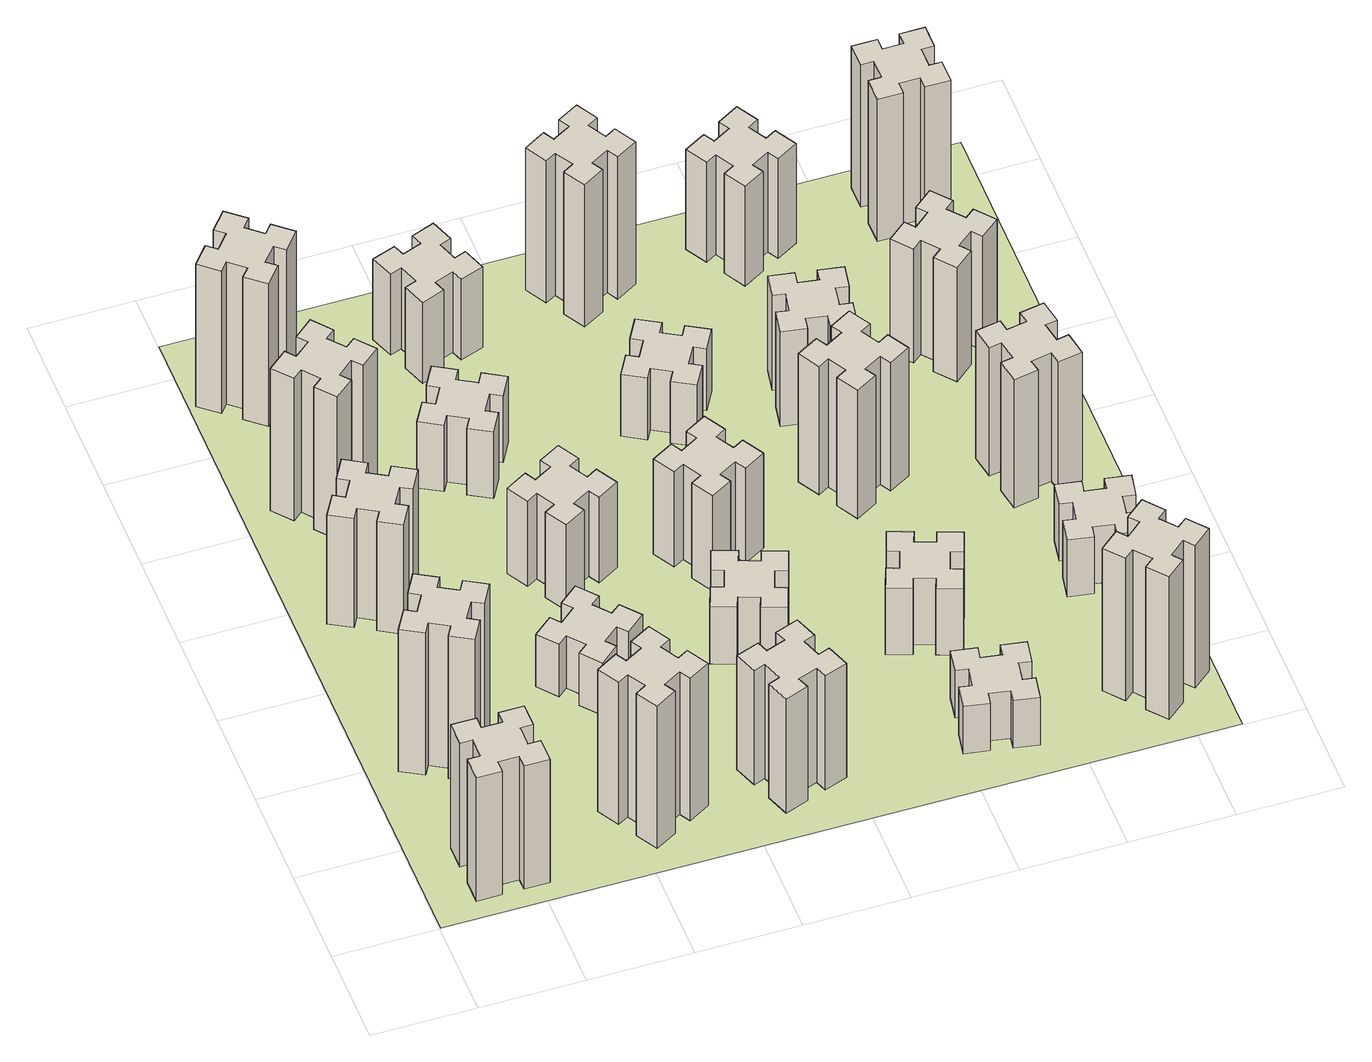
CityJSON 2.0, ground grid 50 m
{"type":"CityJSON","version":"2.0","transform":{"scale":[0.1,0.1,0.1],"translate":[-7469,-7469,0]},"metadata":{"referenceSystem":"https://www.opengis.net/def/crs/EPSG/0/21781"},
"CityObjects":{
"building1":{"type":"Building","attributes":{"class":"1000","function":"1000","usage":"1000","yearOfConstruction":2016,"roofType":"1000","measuredHeight":78,"storeysAboveGround":30,"storeysBelowGround":0},"geometry":[{"type":"Solid","lod":"1","boundaries":[[[[0,1,2,3,4,5,6,7,8,9,10,11,12,13,14,15,16,17,18,19]],[[17,16,20,21]],[[16,15,22,20]],[[15,14,23,22]],[[14,13,24,23]],[[13,12,25,24]],[[12,11,26,25]],[[11,10,27,26]],[[10,9,28,27]],[[9,8,29,28]],[[8,7,30,29]],[[7,6,31,30]],[[6,5,32,31]],[[5,4,33,32]],[[4,3,34,33]],[[3,2,35,34]],[[2,1,36,35]],[[1,0,37,36]],[[0,19,38,37]],[[19,18,39,38]],[[18,17,21,39]],[[24,25,26,27,28,29,30,31,32,33,34,35,36,37,38,39,21,20,22,23]]]]}]},
"building2":{"type":"Building","attributes":{"class":"1000","function":"1000","usage":"1000","yearOfConstruction":2016,"roofType":"1000","measuredHeight":90,"storeysAboveGround":30,"storeysBelowGround":0},"geometry":[{"type":"Solid","lod":"1","boundaries":[[[[40,41,42,43,44,45,46,47,48,49,50,51,52,53,54,55,56,57,58,59]],[[57,56,60,61]],[[56,55,62,60]],[[55,54,63,62]],[[54,53,64,63]],[[53,52,65,64]],[[52,51,66,65]],[[51,50,67,66]],[[50,49,68,67]],[[49,48,69,68]],[[48,47,70,69]],[[47,46,71,70]],[[46,45,72,71]],[[45,44,73,72]],[[44,43,74,73]],[[43,42,75,74]],[[42,41,76,75]],[[41,40,77,76]],[[40,59,78,77]],[[59,58,79,78]],[[58,57,61,79]],[[64,65,66,67,68,69,70,71,72,73,74,75,76,77,78,79,61,60,62,63]]]]}]},
"building3":{"type":"Building","attributes":{"class":"1000","function":"1000","usage":"1000","yearOfConstruction":2016,"roofType":"1000","measuredHeight":69,"storeysAboveGround":30,"storeysBelowGround":0},"geometry":[{"type":"Solid","lod":"1","boundaries":[[[[80,81,82,83,84,85,86,87,88,89,90,91,92,93,94,95,96,97,98,99]],[[97,96,100,101]],[[96,95,102,100]],[[95,94,103,102]],[[94,93,104,103]],[[93,92,105,104]],[[92,91,106,105]],[[91,90,107,106]],[[90,89,108,107]],[[89,88,109,108]],[[88,87,110,109]],[[87,86,111,110]],[[86,85,112,111]],[[85,84,113,112]],[[84,83,114,113]],[[83,82,115,114]],[[82,81,116,115]],[[81,80,117,116]],[[80,99,118,117]],[[99,98,119,118]],[[98,97,101,119]],[[104,105,106,107,108,109,110,111,112,113,114,115,116,117,118,119,101,100,102,103]]]]}]},
"building4":{"type":"Building","attributes":{"class":"1000","function":"1000","usage":"1000","yearOfConstruction":2016,"roofType":"1000","measuredHeight":90,"storeysAboveGround":30,"storeysBelowGround":0},"geometry":[{"type":"Solid","lod":"1","boundaries":[[[[120,121,122,123,124,125,126,127,128,129,130,131,132,133,134,135,136,137,138,139]],[[137,136,140,141]],[[136,135,142,140]],[[135,134,143,142]],[[134,133,144,143]],[[133,132,145,144]],[[132,131,146,145]],[[131,130,147,146]],[[130,129,148,147]],[[129,128,149,148]],[[128,127,150,149]],[[127,126,151,150]],[[126,125,152,151]],[[125,124,153,152]],[[124,123,154,153]],[[123,122,155,154]],[[122,121,156,155]],[[121,120,157,156]],[[120,139,158,157]],[[139,138,159,158]],[[138,137,141,159]],[[144,145,146,147,148,149,150,151,152,153,154,155,156,157,158,159,141,140,142,143]]]]}]},
"building5":{"type":"Building","attributes":{"class":"1000","function":"1000","usage":"1000","yearOfConstruction":2016,"roofType":"1000","measuredHeight":90,"storeysAboveGround":30,"storeysBelowGround":0},"geometry":[{"type":"Solid","lod":"1","boundaries":[[[[160,161,162,163,164,165,166,167,168,169,170,171,172,173,174,175,176,177,178,179]],[[177,176,180,181]],[[176,175,182,180]],[[175,174,183,182]],[[174,173,184,183]],[[173,172,185,184]],[[172,171,186,185]],[[171,170,187,186]],[[170,169,188,187]],[[169,168,189,188]],[[168,167,190,189]],[[167,166,191,190]],[[166,165,192,191]],[[165,164,193,192]],[[164,163,194,193]],[[163,162,195,194]],[[162,161,196,195]],[[161,160,197,196]],[[160,179,198,197]],[[179,178,199,198]],[[178,177,181,199]],[[184,185,186,187,188,189,190,191,192,193,194,195,196,197,198,199,181,180,182,183]]]]}]},
"building6":{"type":"Building","attributes":{"class":"1000","function":"1000","usage":"1000","yearOfConstruction":2016,"roofType":"1000","measuredHeight":90,"storeysAboveGround":30,"storeysBelowGround":0},"geometry":[{"type":"Solid","lod":"1","boundaries":[[[[200,201,202,203,204,205,206,207,208,209,210,211,212,213,214,215,216,217,218,219]],[[217,216,220,221]],[[216,215,222,220]],[[215,214,223,222]],[[214,213,224,223]],[[213,212,225,224]],[[212,211,226,225]],[[211,210,227,226]],[[210,209,228,227]],[[209,208,229,228]],[[208,207,230,229]],[[207,206,231,230]],[[206,205,232,231]],[[205,204,233,232]],[[204,203,234,233]],[[203,202,235,234]],[[202,201,236,235]],[[201,200,237,236]],[[200,219,238,237]],[[219,218,239,238]],[[218,217,221,239]],[[224,225,226,227,228,229,230,231,232,233,234,235,236,237,238,239,221,220,222,223]]]]}]},
"building7":{"type":"Building","attributes":{"class":"1000","function":"1000","usage":"1000","yearOfConstruction":2016,"roofType":"1000","measuredHeight":33,"storeysAboveGround":30,"storeysBelowGround":0},"geometry":[{"type":"Solid","lod":"1","boundaries":[[[[240,241,242,243,244,245,246,247,248,249,250,251,252,253,254,255,256,257,258,259]],[[257,256,260,261]],[[256,255,262,260]],[[255,254,263,262]],[[254,253,264,263]],[[253,252,265,264]],[[252,251,266,265]],[[251,250,267,266]],[[250,249,268,267]],[[249,248,269,268]],[[248,247,270,269]],[[247,246,271,270]],[[246,245,272,271]],[[245,244,273,272]],[[244,243,274,273]],[[243,242,275,274]],[[242,241,276,275]],[[241,240,277,276]],[[240,259,278,277]],[[259,258,279,278]],[[258,257,261,279]],[[264,265,266,267,268,269,270,271,272,273,274,275,276,277,278,279,261,260,262,263]]]]}]},
"building8":{"type":"Building","attributes":{"class":"1000","function":"1000","usage":"1000","yearOfConstruction":2016,"roofType":"1000","measuredHeight":54,"storeysAboveGround":30,"storeysBelowGround":0},"geometry":[{"type":"Solid","lod":"1","boundaries":[[[[280,281,282,283,284,285,286,287,288,289,290,291,292,293,294,295,296,297,298,299]],[[297,296,300,301]],[[296,295,302,300]],[[295,294,303,302]],[[294,293,304,303]],[[293,292,305,304]],[[292,291,306,305]],[[291,290,307,306]],[[290,289,308,307]],[[289,288,309,308]],[[288,287,310,309]],[[287,286,311,310]],[[286,285,312,311]],[[285,284,313,312]],[[284,283,314,313]],[[283,282,315,314]],[[282,281,316,315]],[[281,280,317,316]],[[280,299,318,317]],[[299,298,319,318]],[[298,297,301,319]],[[304,305,306,307,308,309,310,311,312,313,314,315,316,317,318,319,301,300,302,303]]]]}]},
"building9":{"type":"Building","attributes":{"class":"1000","function":"1000","usage":"1000","yearOfConstruction":2016,"roofType":"1000","measuredHeight":42,"storeysAboveGround":30,"storeysBelowGround":0},"geometry":[{"type":"Solid","lod":"1","boundaries":[[[[320,321,322,323,324,325,326,327,328,329,330,331,332,333,334,335,336,337,338,339]],[[337,336,340,341]],[[336,335,342,340]],[[335,334,343,342]],[[334,333,344,343]],[[333,332,345,344]],[[332,331,346,345]],[[331,330,347,346]],[[330,329,348,347]],[[329,328,349,348]],[[328,327,350,349]],[[327,326,351,350]],[[326,325,352,351]],[[325,324,353,352]],[[324,323,354,353]],[[323,322,355,354]],[[322,321,356,355]],[[321,320,357,356]],[[320,339,358,357]],[[339,338,359,358]],[[338,337,341,359]],[[344,345,346,347,348,349,350,351,352,353,354,355,356,357,358,359,341,340,342,343]]]]}]},
"building10":{"type":"Building","attributes":{"class":"1000","function":"1000","usage":"1000","yearOfConstruction":2016,"roofType":"1000","measuredHeight":72,"storeysAboveGround":30,"storeysBelowGround":0},"geometry":[{"type":"Solid","lod":"1","boundaries":[[[[360,361,362,363,364,365,366,367,368,369,370,371,372,373,374,375,376,377,378,379]],[[377,376,380,381]],[[376,375,382,380]],[[375,374,383,382]],[[374,373,384,383]],[[373,372,385,384]],[[372,371,386,385]],[[371,370,387,386]],[[370,369,388,387]],[[369,368,389,388]],[[368,367,390,389]],[[367,366,391,390]],[[366,365,392,391]],[[365,364,393,392]],[[364,363,394,393]],[[363,362,395,394]],[[362,361,396,395]],[[361,360,397,396]],[[360,379,398,397]],[[379,378,399,398]],[[378,377,381,399]],[[384,385,386,387,388,389,390,391,392,393,394,395,396,397,398,399,381,380,382,383]]]]}]},
"building11":{"type":"Building","attributes":{"class":"1000","function":"1000","usage":"1000","yearOfConstruction":2016,"roofType":"1000","measuredHeight":51,"storeysAboveGround":30,"storeysBelowGround":0},"geometry":[{"type":"Solid","lod":"1","boundaries":[[[[400,401,402,403,404,405,406,407,408,409,410,411,412,413,414,415,416,417,418,419]],[[417,416,420,421]],[[416,415,422,420]],[[415,414,423,422]],[[414,413,424,423]],[[413,412,425,424]],[[412,411,426,425]],[[411,410,427,426]],[[410,409,428,427]],[[409,408,429,428]],[[408,407,430,429]],[[407,406,431,430]],[[406,405,432,431]],[[405,404,433,432]],[[404,403,434,433]],[[403,402,435,434]],[[402,401,436,435]],[[401,400,437,436]],[[400,419,438,437]],[[419,418,439,438]],[[418,417,421,439]],[[424,425,426,427,428,429,430,431,432,433,434,435,436,437,438,439,421,420,422,423]]]]}]},
"building12":{"type":"Building","attributes":{"class":"1000","function":"1000","usage":"1000","yearOfConstruction":2016,"roofType":"1000","measuredHeight":36,"storeysAboveGround":30,"storeysBelowGround":0},"geometry":[{"type":"Solid","lod":"1","boundaries":[[[[440,441,442,443,444,445,446,447,448,449,450,451,452,453,454,455,456,457,458,459]],[[457,456,460,461]],[[456,455,462,460]],[[455,454,463,462]],[[454,453,464,463]],[[453,452,465,464]],[[452,451,466,465]],[[451,450,467,466]],[[450,449,468,467]],[[449,448,469,468]],[[448,447,470,469]],[[447,446,471,470]],[[446,445,472,471]],[[445,444,473,472]],[[444,443,474,473]],[[443,442,475,474]],[[442,441,476,475]],[[441,440,477,476]],[[440,459,478,477]],[[459,458,479,478]],[[458,457,461,479]],[[464,465,466,467,468,469,470,471,472,473,474,475,476,477,478,479,461,460,462,463]]]]}]},
"building13":{"type":"Building","attributes":{"class":"1000","function":"1000","usage":"1000","yearOfConstruction":2016,"roofType":"1000","measuredHeight":60,"storeysAboveGround":30,"storeysBelowGround":0},"geometry":[{"type":"Solid","lod":"1","boundaries":[[[[480,481,482,483,484,485,486,487,488,489,490,491,492,493,494,495,496,497,498,499]],[[497,496,500,501]],[[496,495,502,500]],[[495,494,503,502]],[[494,493,504,503]],[[493,492,505,504]],[[492,491,506,505]],[[491,490,507,506]],[[490,489,508,507]],[[489,488,509,508]],[[488,487,510,509]],[[487,486,511,510]],[[486,485,512,511]],[[485,484,513,512]],[[484,483,514,513]],[[483,482,515,514]],[[482,481,516,515]],[[481,480,517,516]],[[480,499,518,517]],[[499,498,519,518]],[[498,497,501,519]],[[504,505,506,507,508,509,510,511,512,513,514,515,516,517,518,519,501,500,502,503]]]]}]},
"building14":{"type":"Building","attributes":{"class":"1000","function":"1000","usage":"1000","yearOfConstruction":2016,"roofType":"1000","measuredHeight":39,"storeysAboveGround":30,"storeysBelowGround":0},"geometry":[{"type":"Solid","lod":"1","boundaries":[[[[520,521,522,523,524,525,526,527,528,529,530,531,532,533,534,535,536,537,538,539]],[[537,536,540,541]],[[536,535,542,540]],[[535,534,543,542]],[[534,533,544,543]],[[533,532,545,544]],[[532,531,546,545]],[[531,530,547,546]],[[530,529,548,547]],[[529,528,549,548]],[[528,527,550,549]],[[527,526,551,550]],[[526,525,552,551]],[[525,524,553,552]],[[524,523,554,553]],[[523,522,555,554]],[[522,521,556,555]],[[521,520,557,556]],[[520,539,558,557]],[[539,538,559,558]],[[538,537,541,559]],[[544,545,546,547,548,549,550,551,552,553,554,555,556,557,558,559,541,540,542,543]]]]}]},
"building15":{"type":"Building","attributes":{"class":"1000","function":"1000","usage":"1000","yearOfConstruction":2016,"roofType":"1000","measuredHeight":30,"storeysAboveGround":30,"storeysBelowGround":0},"geometry":[{"type":"Solid","lod":"1","boundaries":[[[[560,561,562,563,564,565,566,567,568,569,570,571,572,573,574,575,576,577,578,579]],[[577,576,580,581]],[[576,575,582,580]],[[575,574,583,582]],[[574,573,584,583]],[[573,572,585,584]],[[572,571,586,585]],[[571,570,587,586]],[[570,569,588,587]],[[569,568,589,588]],[[568,567,590,589]],[[567,566,591,590]],[[566,565,592,591]],[[565,564,593,592]],[[564,563,594,593]],[[563,562,595,594]],[[562,561,596,595]],[[561,560,597,596]],[[560,579,598,597]],[[579,578,599,598]],[[578,577,581,599]],[[584,585,586,587,588,589,590,591,592,593,594,595,596,597,598,599,581,580,582,583]]]]}]},
"building16":{"type":"Building","attributes":{"class":"1000","function":"1000","usage":"1000","yearOfConstruction":2016,"roofType":"1000","measuredHeight":90,"storeysAboveGround":30,"storeysBelowGround":0},"geometry":[{"type":"Solid","lod":"1","boundaries":[[[[600,601,602,603,604,605,606,607,608,609,610,611,612,613,614,615,616,617,618,619]],[[617,616,620,621]],[[616,615,622,620]],[[615,614,623,622]],[[614,613,624,623]],[[613,612,625,624]],[[612,611,626,625]],[[611,610,627,626]],[[610,609,628,627]],[[609,608,629,628]],[[608,607,630,629]],[[607,606,631,630]],[[606,605,632,631]],[[605,604,633,632]],[[604,603,634,633]],[[603,602,635,634]],[[602,601,636,635]],[[601,600,637,636]],[[600,619,638,637]],[[619,618,639,638]],[[618,617,621,639]],[[624,625,626,627,628,629,630,631,632,633,634,635,636,637,638,639,621,620,622,623]]]]}]},
"building17":{"type":"Building","attributes":{"class":"1000","function":"1000","usage":"1000","yearOfConstruction":2016,"roofType":"1000","measuredHeight":42,"storeysAboveGround":30,"storeysBelowGround":0},"geometry":[{"type":"Solid","lod":"1","boundaries":[[[[640,641,642,643,644,645,646,647,648,649,650,651,652,653,654,655,656,657,658,659]],[[657,656,660,661]],[[656,655,662,660]],[[655,654,663,662]],[[654,653,664,663]],[[653,652,665,664]],[[652,651,666,665]],[[651,650,667,666]],[[650,649,668,667]],[[649,648,669,668]],[[648,647,670,669]],[[647,646,671,670]],[[646,645,672,671]],[[645,644,673,672]],[[644,643,674,673]],[[643,642,675,674]],[[642,641,676,675]],[[641,640,677,676]],[[640,659,678,677]],[[659,658,679,678]],[[658,657,661,679]],[[664,665,666,667,668,669,670,671,672,673,674,675,676,677,678,679,661,660,662,663]]]]}]},
"building18":{"type":"Building","attributes":{"class":"1000","function":"1000","usage":"1000","yearOfConstruction":2016,"roofType":"1000","measuredHeight":81,"storeysAboveGround":30,"storeysBelowGround":0},"geometry":[{"type":"Solid","lod":"1","boundaries":[[[[680,681,682,683,684,685,686,687,688,689,690,691,692,693,694,695,696,697,698,699]],[[697,696,700,701]],[[696,695,702,700]],[[695,694,703,702]],[[694,693,704,703]],[[693,692,705,704]],[[692,691,706,705]],[[691,690,707,706]],[[690,689,708,707]],[[689,688,709,708]],[[688,687,710,709]],[[687,686,711,710]],[[686,685,712,711]],[[685,684,713,712]],[[684,683,714,713]],[[683,682,715,714]],[[682,681,716,715]],[[681,680,717,716]],[[680,699,718,717]],[[699,698,719,718]],[[698,697,701,719]],[[704,705,706,707,708,709,710,711,712,713,714,715,716,717,718,719,701,700,702,703]]]]}]},
"building19":{"type":"Building","attributes":{"class":"1000","function":"1000","usage":"1000","yearOfConstruction":2016,"roofType":"1000","measuredHeight":60,"storeysAboveGround":30,"storeysBelowGround":0},"geometry":[{"type":"Solid","lod":"1","boundaries":[[[[720,721,722,723,724,725,726,727,728,729,730,731,732,733,734,735,736,737,738,739]],[[737,736,740,741]],[[736,735,742,740]],[[735,734,743,742]],[[734,733,744,743]],[[733,732,745,744]],[[732,731,746,745]],[[731,730,747,746]],[[730,729,748,747]],[[729,728,749,748]],[[728,727,750,749]],[[727,726,751,750]],[[726,725,752,751]],[[725,724,753,752]],[[724,723,754,753]],[[723,722,755,754]],[[722,721,756,755]],[[721,720,757,756]],[[720,739,758,757]],[[739,738,759,758]],[[738,737,741,759]],[[744,745,746,747,748,749,750,751,752,753,754,755,756,757,758,759,741,740,742,743]]]]}]},
"building20":{"type":"Building","attributes":{"class":"1000","function":"1000","usage":"1000","yearOfConstruction":2016,"roofType":"1000","measuredHeight":90,"storeysAboveGround":30,"storeysBelowGround":0},"geometry":[{"type":"Solid","lod":"1","boundaries":[[[[760,761,762,763,764,765,766,767,768,769,770,771,772,773,774,775,776,777,778,779]],[[777,776,780,781]],[[776,775,782,780]],[[775,774,783,782]],[[774,773,784,783]],[[773,772,785,784]],[[772,771,786,785]],[[771,770,787,786]],[[770,769,788,787]],[[769,768,789,788]],[[768,767,790,789]],[[767,766,791,790]],[[766,765,792,791]],[[765,764,793,792]],[[764,763,794,793]],[[763,762,795,794]],[[762,761,796,795]],[[761,760,797,796]],[[760,779,798,797]],[[779,778,799,798]],[[778,777,781,799]],[[784,785,786,787,788,789,790,791,792,793,794,795,796,797,798,799,781,780,782,783]]]]}]},
"building21":{"type":"Building","attributes":{"class":"1000","function":"1000","usage":"1000","yearOfConstruction":2016,"roofType":"1000","measuredHeight":63,"storeysAboveGround":30,"storeysBelowGround":0},"geometry":[{"type":"Solid","lod":"1","boundaries":[[[[800,801,802,803,804,805,806,807,808,809,810,811,812,813,814,815,816,817,818,819]],[[817,816,820,821]],[[816,815,822,820]],[[815,814,823,822]],[[814,813,824,823]],[[813,812,825,824]],[[812,811,826,825]],[[811,810,827,826]],[[810,809,828,827]],[[809,808,829,828]],[[808,807,830,829]],[[807,806,831,830]],[[806,805,832,831]],[[805,804,833,832]],[[804,803,834,833]],[[803,802,835,834]],[[802,801,836,835]],[[801,800,837,836]],[[800,819,838,837]],[[819,818,839,838]],[[818,817,821,839]],[[824,825,826,827,828,829,830,831,832,833,834,835,836,837,838,839,821,820,822,823]]]]}]},
"building22":{"type":"Building","attributes":{"class":"1000","function":"1000","usage":"1000","yearOfConstruction":2016,"roofType":"1000","measuredHeight":36,"storeysAboveGround":30,"storeysBelowGround":0},"geometry":[{"type":"Solid","lod":"1","boundaries":[[[[840,841,842,843,844,845,846,847,848,849,850,851,852,853,854,855,856,857,858,859]],[[857,856,860,861]],[[856,855,862,860]],[[855,854,863,862]],[[854,853,864,863]],[[853,852,865,864]],[[852,851,866,865]],[[851,850,867,866]],[[850,849,868,867]],[[849,848,869,868]],[[848,847,870,869]],[[847,846,871,870]],[[846,845,872,871]],[[845,844,873,872]],[[844,843,874,873]],[[843,842,875,874]],[[842,841,876,875]],[[841,840,877,876]],[[840,859,878,877]],[[859,858,879,878]],[[858,857,861,879]],[[864,865,866,867,868,869,870,871,872,873,874,875,876,877,878,879,861,860,862,863]]]]}]},
"building23":{"type":"Building","attributes":{"class":"1000","function":"1000","usage":"1000","yearOfConstruction":2016,"roofType":"1000","measuredHeight":81,"storeysAboveGround":30,"storeysBelowGround":0},"geometry":[{"type":"Solid","lod":"1","boundaries":[[[[880,881,882,883,884,885,886,887,888,889,890,891,892,893,894,895,896,897,898,899]],[[897,896,900,901]],[[896,895,902,900]],[[895,894,903,902]],[[894,893,904,903]],[[893,892,905,904]],[[892,891,906,905]],[[891,890,907,906]],[[890,889,908,907]],[[889,888,909,908]],[[888,887,910,909]],[[887,886,911,910]],[[886,885,912,911]],[[885,884,913,912]],[[884,883,914,913]],[[883,882,915,914]],[[882,881,916,915]],[[881,880,917,916]],[[880,899,918,917]],[[899,898,919,918]],[[898,897,901,919]],[[904,905,906,907,908,909,910,911,912,913,914,915,916,917,918,919,901,900,902,903]]]]}]},
"building24":{"type":"Building","attributes":{"class":"1000","function":"1000","usage":"1000","yearOfConstruction":2016,"roofType":"1000","measuredHeight":72,"storeysAboveGround":30,"storeysBelowGround":0},"geometry":[{"type":"Solid","lod":"1","boundaries":[[[[920,921,922,923,924,925,926,927,928,929,930,931,932,933,934,935,936,937,938,939]],[[937,936,940,941]],[[936,935,942,940]],[[935,934,943,942]],[[934,933,944,943]],[[933,932,945,944]],[[932,931,946,945]],[[931,930,947,946]],[[930,929,948,947]],[[929,928,949,948]],[[928,927,950,949]],[[927,926,951,950]],[[926,925,952,951]],[[925,924,953,952]],[[924,923,954,953]],[[923,922,955,954]],[[922,921,956,955]],[[921,920,957,956]],[[920,939,958,957]],[[939,938,959,958]],[[938,937,941,959]],[[944,945,946,947,948,949,950,951,952,953,954,955,956,957,958,959,941,940,942,943]]]]}]},
"building25":{"type":"Building","attributes":{"class":"1000","function":"1000","usage":"1000","yearOfConstruction":2016,"roofType":"1000","measuredHeight":90,"storeysAboveGround":30,"storeysBelowGround":0},"geometry":[{"type":"Solid","lod":"1","boundaries":[[[[960,961,962,963,964,965,966,967,968,969,970,971,972,973,974,975,976,977,978,979]],[[977,976,980,981]],[[976,975,982,980]],[[975,974,983,982]],[[974,973,984,983]],[[973,972,985,984]],[[972,971,986,985]],[[971,970,987,986]],[[970,969,988,987]],[[969,968,989,988]],[[968,967,990,989]],[[967,966,991,990]],[[966,965,992,991]],[[965,964,993,992]],[[964,963,994,993]],[[963,962,995,994]],[[962,961,996,995]],[[961,960,997,996]],[[960,979,998,997]],[[979,978,999,998]],[[978,977,981,999]],[[984,985,986,987,988,989,990,991,992,993,994,995,996,997,998,999,981,980,982,983]]]]}]},
"landuse1":{"type":"LandUse","attributes":{"name":"plot1","function":"1010"},"geometry":[{"type":"MultiSurface","lod":"1","boundaries":[[[1000,1001,1002,1003]]]}]}
},
"vertices":[
[265,325,0],[265,225,0],[205,225,0],[205,105,0],[325,105,0],[325,165,0],[425,165,0],[425,105,0],[545,105,0],[545,225,0],[485,225,0],[485,325,0],[545,325,0],[545,445,0],[425,445,0],[425,385,0],[325,385,0],[325,445,0],[205,445,0],[205,325,0],[325,385,780],[325,445,780],[425,385,780],[425,445,780],[545,445,780],[545,325,780],[485,325,780],[485,225,780],[545,225,780],[545,105,780],[425,105,780],[425,165,780],[325,165,780],[325,105,780],[205,105,780],[205,225,780],[265,225,780],[265,325,780],[205,325,780],[205,445,780],
[277,945,0],[364,895,0],[334,843,0],[438,783,0],[498,887,0],[446,917,0],[496,1004,0],[548,974,0],[608,1078,0],[504,1138,0],[474,1086,0],[387,1136,0],[417,1188,0],[313,1248,0],[253,1144,0],[305,1114,0],[255,1027,0],[203,1057,0],[143,953,0],[247,893,0],[255,1027,900],[203,1057,900],[305,1114,900],[253,1144,900],[313,1248,900],[417,1188,900],[387,1136,900],[474,1086,900],[504,1138,900],[608,1078,900],[548,974,900],[496,1004,900],[446,917,900],[498,887,900],[438,783,900],[334,843,900],[364,895,900],[277,945,900],[247,893,900],[143,953,900],
[474,2026,0],[387,2076,0],[417,2128,0],[313,2188,0],[253,2084,0],[305,2054,0],[255,1967,0],[203,1997,0],[143,1893,0],[247,1833,0],[277,1885,0],[364,1835,0],[334,1783,0],[438,1723,0],[498,1827,0],[446,1857,0],[496,1944,0],[548,1914,0],[608,2018,0],[504,2078,0],[496,1944,690],[548,1914,690],[446,1857,690],[498,1827,690],[438,1723,690],[334,1783,690],[364,1835,690],[277,1885,690],[247,1833,690],[143,1893,690],[203,1997,690],[255,1967,690],[305,2054,690],[253,2084,690],[313,2188,690],[417,2128,690],[387,2076,690],[474,2026,690],[504,2078,690],[608,2018,690],
[492,2628,0],[427,2704,0],[473,2743,0],[396,2835,0],[304,2758,0],[343,2712,0],[266,2647,0],[228,2693,0],[136,2616,0],[213,2524,0],[259,2563,0],[323,2486,0],[277,2448,0],[354,2356,0],[446,2433,0],[408,2479,0],[484,2543,0],[523,2497,0],[615,2574,0],[538,2666,0],[484,2543,900],[523,2497,900],[408,2479,900],[446,2433,900],[354,2356,900],[277,2448,900],[323,2486,900],[259,2563,900],[213,2524,900],[136,2616,900],[228,2693,900],[266,2647,900],[343,2712,900],[304,2758,900],[396,2835,900],[473,2743,900],[427,2704,900],[492,2628,900],[538,2666,900],[615,2574,900],
[1127,255,0],[1214,305,0],[1244,253,0],[1348,313,0],[1288,417,0],[1236,387,0],[1186,474,0],[1238,504,0],[1178,608,0],[1074,548,0],[1104,496,0],[1017,446,0],[987,498,0],[883,438,0],[943,334,0],[995,364,0],[1045,277,0],[993,247,0],[1053,143,0],[1157,203,0],[1045,277,900],[993,247,900],[995,364,900],[943,334,900],[883,438,900],[987,498,900],[1017,446,900],[1104,496,900],[1074,548,900],[1178,608,900],[1238,504,900],[1186,474,900],[1236,387,900],[1288,417,900],[1348,313,900],[1244,253,900],[1214,305,900],[1127,255,900],[1157,203,900],[1053,143,900],
[384,3387,0],[308,3452,0],[346,3498,0],[254,3575,0],[177,3483,0],[223,3444,0],[159,3368,0],[113,3406,0],[36,3314,0],[128,3237,0],[166,3283,0],[243,3219,0],[204,3173,0],[296,3096,0],[373,3188,0],[327,3226,0],[392,3303,0],[438,3264,0],[515,3356,0],[423,3433,0],[392,3303,900],[438,3264,900],[327,3226,900],[373,3188,900],[296,3096,900],[204,3173,900],[243,3219,900],[166,3283,900],[128,3237,900],[36,3314,900],[113,3406,900],[159,3368,900],[223,3444,900],[177,3483,900],[254,3575,900],[346,3498,900],[308,3452,900],[384,3387,900],[423,3433,900],[515,3356,900],
[1083,1332,0],[1006,1267,0],[968,1313,0],[876,1236,0],[953,1144,0],[999,1183,0],[1063,1106,0],[1017,1068,0],[1094,976,0],[1186,1053,0],[1148,1099,0],[1224,1163,0],[1263,1117,0],[1355,1194,0],[1278,1286,0],[1232,1248,0],[1167,1324,0],[1213,1363,0],[1136,1455,0],[1044,1378,0],[1167,1324,330],[1213,1363,330],[1232,1248,330],[1278,1286,330],[1355,1194,330],[1263,1117,330],[1224,1163,330],[1148,1099,330],[1186,1053,330],[1094,976,330],[1017,1068,330],[1063,1106,330],[999,1183,330],[953,1144,330],[876,1236,330],[968,1313,330],[1006,1267,330],[1083,1332,330],[1044,1378,330],[1136,1455,330],
[1336,1867,0],[1286,1954,0],[1338,1984,0],[1278,2088,0],[1174,2028,0],[1204,1976,0],[1117,1926,0],[1087,1978,0],[983,1918,0],[1043,1814,0],[1095,1844,0],[1145,1757,0],[1093,1727,0],[1153,1623,0],[1257,1683,0],[1227,1735,0],[1314,1785,0],[1344,1733,0],[1448,1793,0],[1388,1897,0],[1314,1785,540],[1344,1733,540],[1227,1735,540],[1257,1683,540],[1153,1623,540],[1093,1727,540],[1145,1757,540],[1095,1844,540],[1043,1814,540],[983,1918,540],[1087,1978,540],[1117,1926,540],[1204,1976,540],[1174,2028,540],[1278,2088,540],[1338,1984,540],[1286,1954,540],[1336,1867,540],[1388,1897,540],[1448,1793,540],
[1114,2666,0],[1027,2716,0],[1057,2768,0],[953,2828,0],[893,2724,0],[945,2694,0],[895,2607,0],[843,2637,0],[783,2533,0],[887,2473,0],[917,2525,0],[1004,2475,0],[974,2423,0],[1078,2363,0],[1138,2467,0],[1086,2497,0],[1136,2584,0],[1188,2554,0],[1248,2658,0],[1144,2718,0],[1136,2584,420],[1188,2554,420],[1086,2497,420],[1138,2467,420],[1078,2363,420],[974,2423,420],[1004,2475,420],[917,2525,420],[887,2473,420],[783,2533,420],[843,2637,420],[895,2607,420],[945,2694,420],[893,2724,420],[953,2828,420],[1057,2768,420],[1027,2716,420],[1114,2666,420],[1144,2718,420],[1248,2658,420],
[1765,496,0],[1671,462,0],[1650,518,0],[1537,477,0],[1579,364,0],[1635,385,0],[1669,291,0],[1613,270,0],[1654,157,0],[1767,199,0],[1746,255,0],[1840,289,0],[1860,233,0],[1973,274,0],[1932,387,0],[1876,366,0],[1842,460,0],[1898,480,0],[1857,593,0],[1744,552,0],[1842,460,720],[1898,480,720],[1876,366,720],[1932,387,720],[1973,274,720],[1860,233,720],[1840,289,720],[1746,255,720],[1767,199,720],[1654,157,720],[1613,270,720],[1669,291,720],[1635,385,720],[1579,364,720],[1537,477,720],[1650,518,720],[1671,462,720],[1765,496,720],[1744,552,720],[1857,593,720],
[1125,3456,0],[1031,3422,0],[1010,3478,0],[897,3437,0],[939,3324,0],[995,3345,0],[1029,3251,0],[973,3230,0],[1014,3117,0],[1127,3159,0],[1106,3215,0],[1200,3249,0],[1220,3193,0],[1333,3234,0],[1292,3347,0],[1236,3326,0],[1202,3420,0],[1258,3440,0],[1217,3553,0],[1104,3512,0],[1202,3420,510],[1258,3440,510],[1236,3326,510],[1292,3347,510],[1333,3234,510],[1220,3193,510],[1200,3249,510],[1106,3215,510],[1127,3159,510],[1014,3117,510],[973,3230,510],[1029,3251,510],[995,3345,510],[939,3324,510],[897,3437,510],[1010,3478,510],[1031,3422,510],[1125,3456,510],[1104,3512,510],[1217,3553,510],
[1771,1129,0],[1865,1095,0],[1844,1039,0],[1957,997,0],[1998,1110,0],[1942,1131,0],[1976,1225,0],[2032,1204,0],[2073,1317,0],[1960,1358,0],[1940,1302,0],[1846,1336,0],[1867,1392,0],[1754,1433,0],[1713,1320,0],[1769,1300,0],[1735,1206,0],[1679,1227,0],[1637,1114,0],[1750,1073,0],[1735,1206,360],[1679,1227,360],[1769,1300,360],[1713,1320,360],[1754,1433,360],[1867,1392,360],[1846,1336,360],[1940,1302,360],[1960,1358,360],[2073,1317,360],[2032,1204,360],[1976,1225,360],[1942,1131,360],[1998,1110,360],[1957,997,360],[1844,1039,360],[1865,1095,360],[1771,1129,360],[1750,1073,360],[1637,1114,360],
[1976,1767,0],[1926,1854,0],[1978,1884,0],[1918,1988,0],[1814,1928,0],[1844,1876,0],[1757,1826,0],[1727,1878,0],[1623,1818,0],[1683,1714,0],[1735,1744,0],[1785,1657,0],[1733,1627,0],[1793,1523,0],[1897,1583,0],[1867,1635,0],[1954,1685,0],[1984,1633,0],[2088,1693,0],[2028,1797,0],[1954,1685,600],[1984,1633,600],[1867,1635,600],[1897,1583,600],[1793,1523,600],[1733,1627,600],[1785,1657,600],[1735,1744,600],[1683,1714,600],[1623,1818,600],[1727,1878,600],[1757,1826,600],[1844,1876,600],[1814,1928,600],[1918,1988,600],[1978,1884,600],[1926,1854,600],[1976,1767,600],[2028,1797,600],[2088,1693,600],
[2026,2497,0],[2076,2584,0],[2128,2554,0],[2188,2658,0],[2084,2718,0],[2054,2666,0],[1967,2716,0],[1997,2768,0],[1893,2828,0],[1833,2724,0],[1885,2694,0],[1835,2607,0],[1783,2637,0],[1723,2533,0],[1827,2473,0],[1857,2525,0],[1944,2475,0],[1914,2423,0],[2018,2363,0],[2078,2467,0],[1944,2475,390],[1914,2423,390],[1857,2525,390],[1827,2473,390],[1723,2533,390],[1783,2637,390],[1835,2607,390],[1885,2694,390],[1833,2724,390],[1893,2828,390],[1997,2768,390],[1967,2716,390],[2054,2666,390],[2084,2718,390],[2188,2658,390],[2128,2554,390],[2076,2584,390],[2026,2497,390],[2078,2467,390],[2018,2363,390],
[2596,444,0],[2578,345,0],[2519,356,0],[2498,237,0],[2617,217,0],[2627,276,0],[2725,258,0],[2715,199,0],[2833,178,0],[2854,297,0],[2795,307,0],[2812,405,0],[2871,395,0],[2892,513,0],[2774,534,0],[2764,475,0],[2665,492,0],[2676,551,0],[2557,572,0],[2537,454,0],[2665,492,300],[2676,551,300],[2764,475,300],[2774,534,300],[2892,513,300],[2871,395,300],[2812,405,300],[2795,307,300],[2854,297,300],[2833,178,300],[2715,199,300],[2725,258,300],[2627,276,300],[2617,217,300],[2498,237,300],[2519,356,300],[2578,345,300],[2596,444,300],[2537,454,300],[2557,572,300],
[1844,3556,0],[1757,3506,0],[1727,3558,0],[1623,3498,0],[1683,3394,0],[1735,3424,0],[1785,3337,0],[1733,3307,0],[1793,3203,0],[1897,3263,0],[1867,3315,0],[1954,3365,0],[1984,3313,0],[2088,3373,0],[2028,3477,0],[1976,3447,0],[1926,3534,0],[1978,3564,0],[1918,3668,0],[1814,3608,0],[1926,3534,900],[1978,3564,900],[1976,3447,900],[2028,3477,900],[2088,3373,900],[1984,3313,900],[1954,3365,900],[1867,3315,900],[1897,3263,900],[1793,3203,900],[1733,3307,900],[1785,3337,900],[1735,3424,900],[1683,3394,900],[1623,3498,900],[1727,3558,900],[1757,3506,900],[1844,3556,900],[1814,3608,900],[1918,3668,900],
[2682,931,0],[2716,1025,0],[2772,1004,0],[2813,1117,0],[2700,1158,0],[2680,1102,0],[2586,1136,0],[2607,1192,0],[2494,1233,0],[2453,1120,0],[2509,1100,0],[2475,1006,0],[2419,1027,0],[2377,914,0],[2490,873,0],[2511,929,0],[2605,895,0],[2584,839,0],[2697,797,0],[2738,910,0],[2605,895,420],[2584,839,420],[2511,929,420],[2490,873,420],[2377,914,420],[2419,1027,420],[2475,1006,420],[2509,1100,420],[2453,1120,420],[2494,1233,420],[2607,1192,420],[2586,1136,420],[2680,1102,420],[2700,1158,420],[2813,1117,420],[2772,1004,420],[2716,1025,420],[2682,931,420],[2738,910,420],[2697,797,420],
[2716,1967,0],[2666,2054,0],[2718,2084,0],[2658,2188,0],[2554,2128,0],[2584,2076,0],[2497,2026,0],[2467,2078,0],[2363,2018,0],[2423,1914,0],[2475,1944,0],[2525,1857,0],[2473,1827,0],[2533,1723,0],[2637,1783,0],[2607,1835,0],[2694,1885,0],[2724,1833,0],[2828,1893,0],[2768,1997,0],[2694,1885,810],[2724,1833,810],[2607,1835,810],[2637,1783,810],[2533,1723,810],[2473,1827,810],[2525,1857,810],[2475,1944,810],[2423,1914,810],[2363,2018,810],[2467,2078,810],[2497,2026,810],[2584,2076,810],[2554,2128,810],[2658,2188,810],[2718,2084,810],[2666,2054,810],[2716,1967,810],[2768,1997,810],[2828,1893,810],
[2496,2564,0],[2478,2465,0],[2419,2476,0],[2398,2357,0],[2517,2337,0],[2527,2396,0],[2625,2378,0],[2615,2319,0],[2733,2298,0],[2754,2417,0],[2695,2427,0],[2712,2525,0],[2771,2515,0],[2792,2633,0],[2674,2654,0],[2664,2595,0],[2565,2612,0],[2576,2671,0],[2457,2692,0],[2437,2574,0],[2565,2612,600],[2576,2671,600],[2664,2595,600],[2674,2654,600],[2792,2633,600],[2771,2515,600],[2712,2525,600],[2695,2427,600],[2754,2417,600],[2733,2298,600],[2615,2319,600],[2625,2378,600],[2527,2396,600],[2517,2337,600],[2398,2357,600],[2419,2476,600],[2478,2465,600],[2496,2564,600],[2437,2574,600],[2457,2692,600],
[3468,259,0],[3544,323,0],[3583,277,0],[3675,354,0],[3598,446,0],[3552,408,0],[3487,484,0],[3533,523,0],[3456,615,0],[3364,538,0],[3403,492,0],[3326,427,0],[3288,473,0],[3196,396,0],[3273,304,0],[3319,343,0],[3383,266,0],[3337,228,0],[3414,136,0],[3506,213,0],[3383,266,900],[3337,228,900],[3319,343,900],[3273,304,900],[3196,396,900],[3288,473,900],[3326,427,900],[3403,492,900],[3364,538,900],[3456,615,900],[3533,523,900],[3487,484,900],[3552,408,900],[3598,446,900],[3675,354,900],[3583,277,900],[3544,323,900],[3468,259,900],[3506,213,900],[3414,136,900],
[2716,3447,0],[2666,3534,0],[2718,3564,0],[2658,3668,0],[2554,3608,0],[2584,3556,0],[2497,3506,0],[2467,3558,0],[2363,3498,0],[2423,3394,0],[2475,3424,0],[2525,3337,0],[2473,3307,0],[2533,3203,0],[2637,3263,0],[2607,3315,0],[2694,3365,0],[2724,3313,0],[2828,3373,0],[2768,3477,0],[2694,3365,630],[2724,3313,630],[2607,3315,630],[2637,3263,630],[2533,3203,630],[2473,3307,630],[2525,3337,630],[2475,3424,630],[2423,3394,630],[2363,3498,630],[2467,3558,630],[2497,3506,630],[2584,3556,630],[2554,3608,630],[2658,3668,630],[2718,3564,630],[2666,3534,630],[2716,3447,630],[2768,3477,630],[2828,3373,630],
[3367,1016,0],[3465,998,0],[3455,939,0],[3573,918,0],[3594,1037,0],[3535,1047,0],[3552,1145,0],[3611,1135,0],[3632,1253,0],[3514,1274,0],[3504,1215,0],[3405,1232,0],[3416,1291,0],[3297,1312,0],[3277,1194,0],[3336,1184,0],[3318,1085,0],[3259,1096,0],[3238,977,0],[3357,957,0],[3318,1085,360],[3259,1096,360],[3336,1184,360],[3277,1194,360],[3297,1312,360],[3416,1291,360],[3405,1232,360],[3504,1215,360],[3514,1274,360],[3632,1253,360],[3611,1135,360],[3552,1145,360],[3535,1047,360],[3594,1037,360],[3573,918,360],[3455,939,360],[3465,998,360],[3367,1016,360],[3357,957,360],[3238,977,360],
[3365,1872,0],[3267,1855,0],[3257,1914,0],[3138,1893,0],[3159,1775,0],[3218,1785,0],[3236,1687,0],[3177,1677,0],[3197,1558,0],[3316,1579,0],[3305,1638,0],[3404,1656,0],[3414,1597,0],[3532,1617,0],[3511,1736,0],[3452,1725,0],[3435,1824,0],[3494,1834,0],[3473,1952,0],[3355,1931,0],[3435,1824,810],[3494,1834,810],[3452,1725,810],[3511,1736,810],[3532,1617,810],[3414,1597,810],[3404,1656,810],[3305,1638,810],[3316,1579,810],[3197,1558,810],[3177,1677,810],[3236,1687,810],[3218,1785,810],[3159,1775,810],[3138,1893,810],[3257,1914,810],[3267,1855,810],[3365,1872,810],[3355,1931,810],[3473,1952,810],
[3119,2563,0],[3183,2486,0],[3137,2448,0],[3214,2356,0],[3306,2433,0],[3268,2479,0],[3344,2543,0],[3383,2497,0],[3475,2574,0],[3398,2666,0],[3352,2628,0],[3287,2704,0],[3333,2743,0],[3256,2835,0],[3164,2758,0],[3203,2712,0],[3126,2647,0],[3088,2693,0],[2996,2616,0],[3073,2524,0],[3126,2647,720],[3088,2693,720],[3203,2712,720],[3164,2758,720],[3256,2835,720],[3333,2743,720],[3287,2704,720],[3352,2628,720],[3398,2666,720],[3475,2574,720],[3383,2497,720],[3344,2543,720],[3268,2479,720],[3306,2433,720],[3214,2356,720],[3137,2448,720],[3183,2486,720],[3119,2563,720],[3073,2524,720],[2996,2616,720],
[3285,3325,0],[3385,3325,0],[3385,3265,0],[3505,3265,0],[3505,3385,0],[3445,3385,0],[3445,3485,0],[3505,3485,0],[3505,3605,0],[3385,3605,0],[3385,3545,0],[3285,3545,0],[3285,3605,0],[3165,3605,0],[3165,3485,0],[3225,3485,0],[3225,3385,0],[3165,3385,0],[3165,3265,0],[3285,3265,0],[3225,3385,900],[3165,3385,900],[3225,3485,900],[3165,3485,900],[3165,3605,900],[3285,3605,900],[3285,3545,900],[3385,3545,900],[3385,3605,900],[3505,3605,900],[3505,3485,900],[3445,3485,900],[3445,3385,900],[3505,3385,900],[3505,3265,900],[3385,3265,900],[3385,3325,900],[3285,3325,900],[3285,3265,900],[3165,3265,900],
[5,3705,0],[3705,3705,0],[3705,5,0],[5,5,0]
]}
